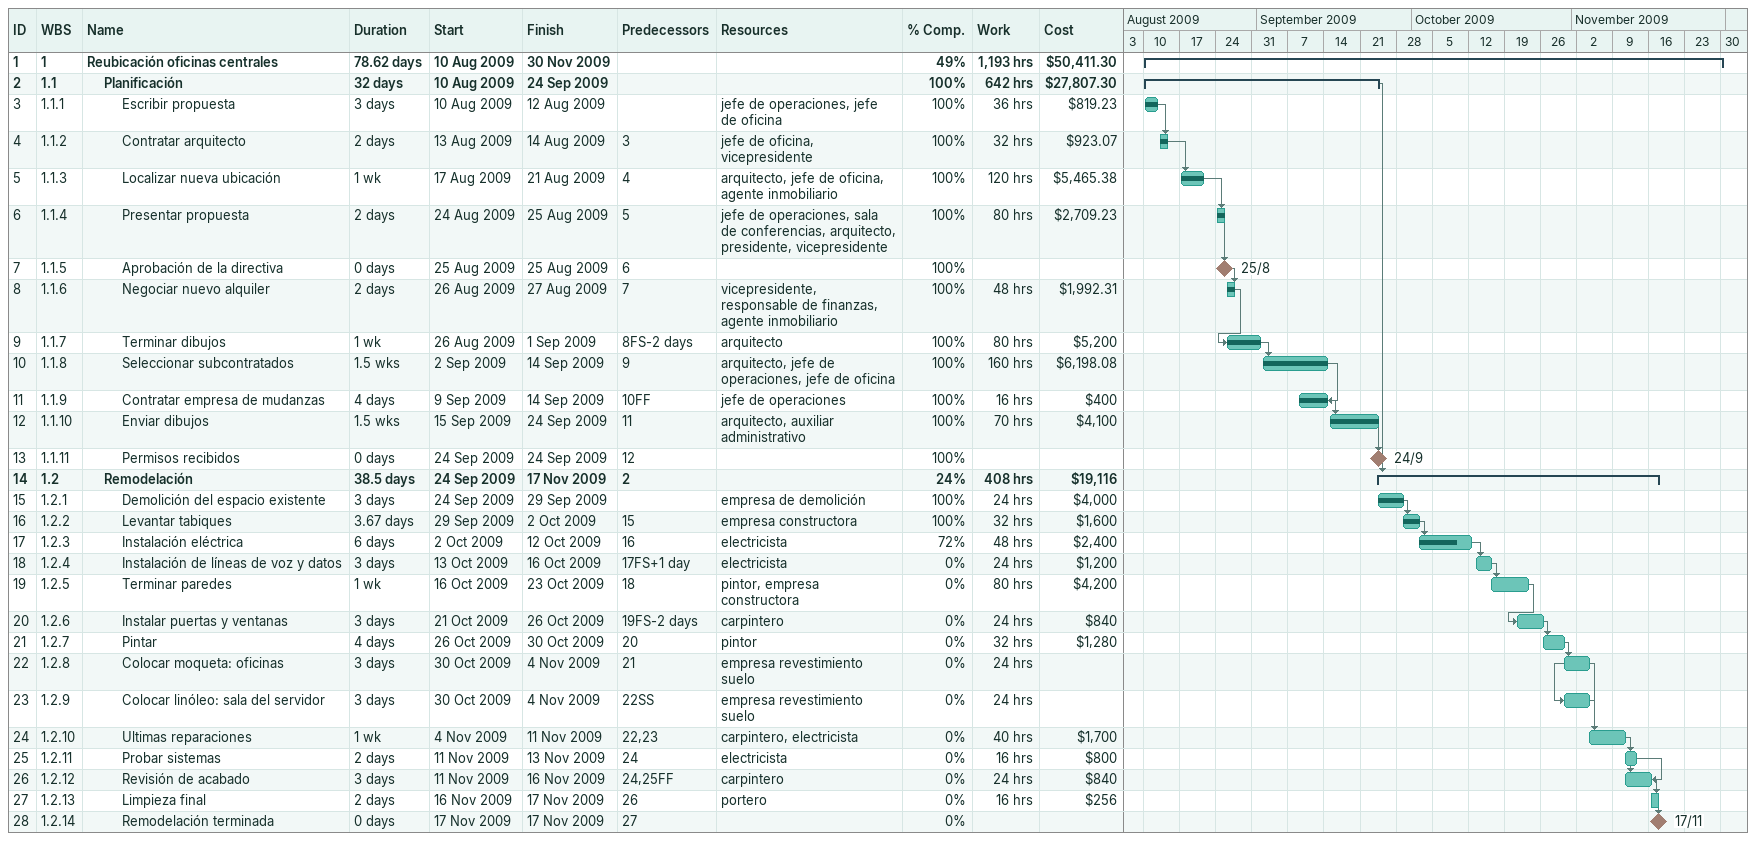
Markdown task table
| ID | WBS | Task | Duration | Start | Finish | Predecessors | Resources | % complete | Work (h) | Cost ($) |
|---|---|---|---|---|---|---|---|---|---|---|
| 1 | 1 | **Reubicación oficinas centrales** | 78.62d | 2009-08-10 | 2009-11-30 |  |  | 49 | 1193 | 50411.30 |
| 2 | 1.1 | **Planificación** | 32d | 2009-08-10 | 2009-09-24 |  |  | 100 | 642 | 27807.30 |
| 3 | 1.1.1 | Escribir propuesta | 3d | 2009-08-10 | 2009-08-12 |  | jefe de operaciones, jefe de oficina | 100 | 36 | 819.23 |
| 4 | 1.1.2 | Contratar arquitecto | 2d | 2009-08-13 | 2009-08-14 | 3 | jefe de oficina, vicepresidente | 100 | 32 | 923.07 |
| 5 | 1.1.3 | Localizar nueva ubicación | 1w | 2009-08-17 | 2009-08-21 | 4 | arquitecto, jefe de oficina, agente inmobiliario | 100 | 120 | 5465.38 |
| 6 | 1.1.4 | Presentar propuesta | 2d | 2009-08-24 | 2009-08-25 | 5 | jefe de operaciones, sala de conferencias, arquitecto, presidente, vicepresidente | 100 | 80 | 2709.23 |
| 7 | 1.1.5 | Aprobación de la directiva | 0d | 2009-08-25 | 2009-08-25 | 6 |  | 100 |  |  |
| 8 | 1.1.6 | Negociar nuevo alquiler | 2d | 2009-08-26 | 2009-08-27 | 7 | vicepresidente, responsable de finanzas, agente inmobiliario | 100 | 48 | 1992.31 |
| 9 | 1.1.7 | Terminar dibujos | 1w | 2009-08-26 | 2009-09-01 | 8FS-2d | arquitecto | 100 | 80 | 5200 |
| 10 | 1.1.8 | Seleccionar subcontratados | 1.5w | 2009-09-02 | 2009-09-14 | 9 | arquitecto, jefe de operaciones, jefe de oficina | 100 | 160 | 6198.08 |
| 11 | 1.1.9 | Contratar empresa de mudanzas | 4d | 2009-09-09 | 2009-09-14 | 10FF | jefe de operaciones | 100 | 16 | 400 |
| 12 | 1.1.10 | Enviar dibujos | 1.5w | 2009-09-15 | 2009-09-24 | 11 | arquitecto, auxiliar administrativo | 100 | 70 | 4100 |
| 13 | 1.1.11 | Permisos recibidos | 0d | 2009-09-24 | 2009-09-24 | 12 |  | 100 |  |  |
| 14 | 1.2 | **Remodelación** | 38.5d | 2009-09-24 | 2009-11-17 | 2 |  | 24 | 408 | 19116 |
| 15 | 1.2.1 | Demolición del espacio existente | 3d | 2009-09-24 | 2009-09-29 |  | empresa de demolición | 100 | 24 | 4000 |
| 16 | 1.2.2 | Levantar tabiques | 3.67d | 2009-09-29 | 2009-10-02 | 15 | empresa constructora | 100 | 32 | 1600 |
| 17 | 1.2.3 | Instalación eléctrica | 6d | 2009-10-02 | 2009-10-12 | 16 | electricista | 72 | 48 | 2400 |
| 18 | 1.2.4 | Instalación de líneas de voz y datos | 3d | 2009-10-13 | 2009-10-16 | 17FS+1d | electricista | 0 | 24 | 1200 |
| 19 | 1.2.5 | Terminar paredes | 1w | 2009-10-16 | 2009-10-23 | 18 | pintor, empresa constructora | 0 | 80 | 4200 |
| 20 | 1.2.6 | Instalar puertas y ventanas | 3d | 2009-10-21 | 2009-10-26 | 19FS-2d | carpintero | 0 | 24 | 840 |
| 21 | 1.2.7 | Pintar | 4d | 2009-10-26 | 2009-10-30 | 20 | pintor | 0 | 32 | 1280 |
| 22 | 1.2.8 | Colocar moqueta: oficinas | 3d | 2009-10-30 | 2009-11-04 | 21 | empresa revestimiento suelo | 0 | 24 |  |
| 23 | 1.2.9 | Colocar linóleo: sala del servidor | 3d | 2009-10-30 | 2009-11-04 | 22SS | empresa revestimiento suelo | 0 | 24 |  |
| 24 | 1.2.10 | Ultimas reparaciones | 1w | 2009-11-04 | 2009-11-11 | 22, 23 | carpintero, electricista | 0 | 40 | 1700 |
| 25 | 1.2.11 | Probar sistemas | 2d | 2009-11-11 | 2009-11-13 | 24 | electricista | 0 | 16 | 800 |
| 26 | 1.2.12 | Revisión de acabado | 3d | 2009-11-11 | 2009-11-16 | 24, 25FF | carpintero | 0 | 24 | 840 |
| 27 | 1.2.13 | Limpieza final | 2d | 2009-11-16 | 2009-11-17 | 26 | portero | 0 | 16 | 256 |
| 28 | 1.2.14 | Remodelación terminada | 0d | 2009-11-17 | 2009-11-17 | 27 |  | 0 |  |  |
